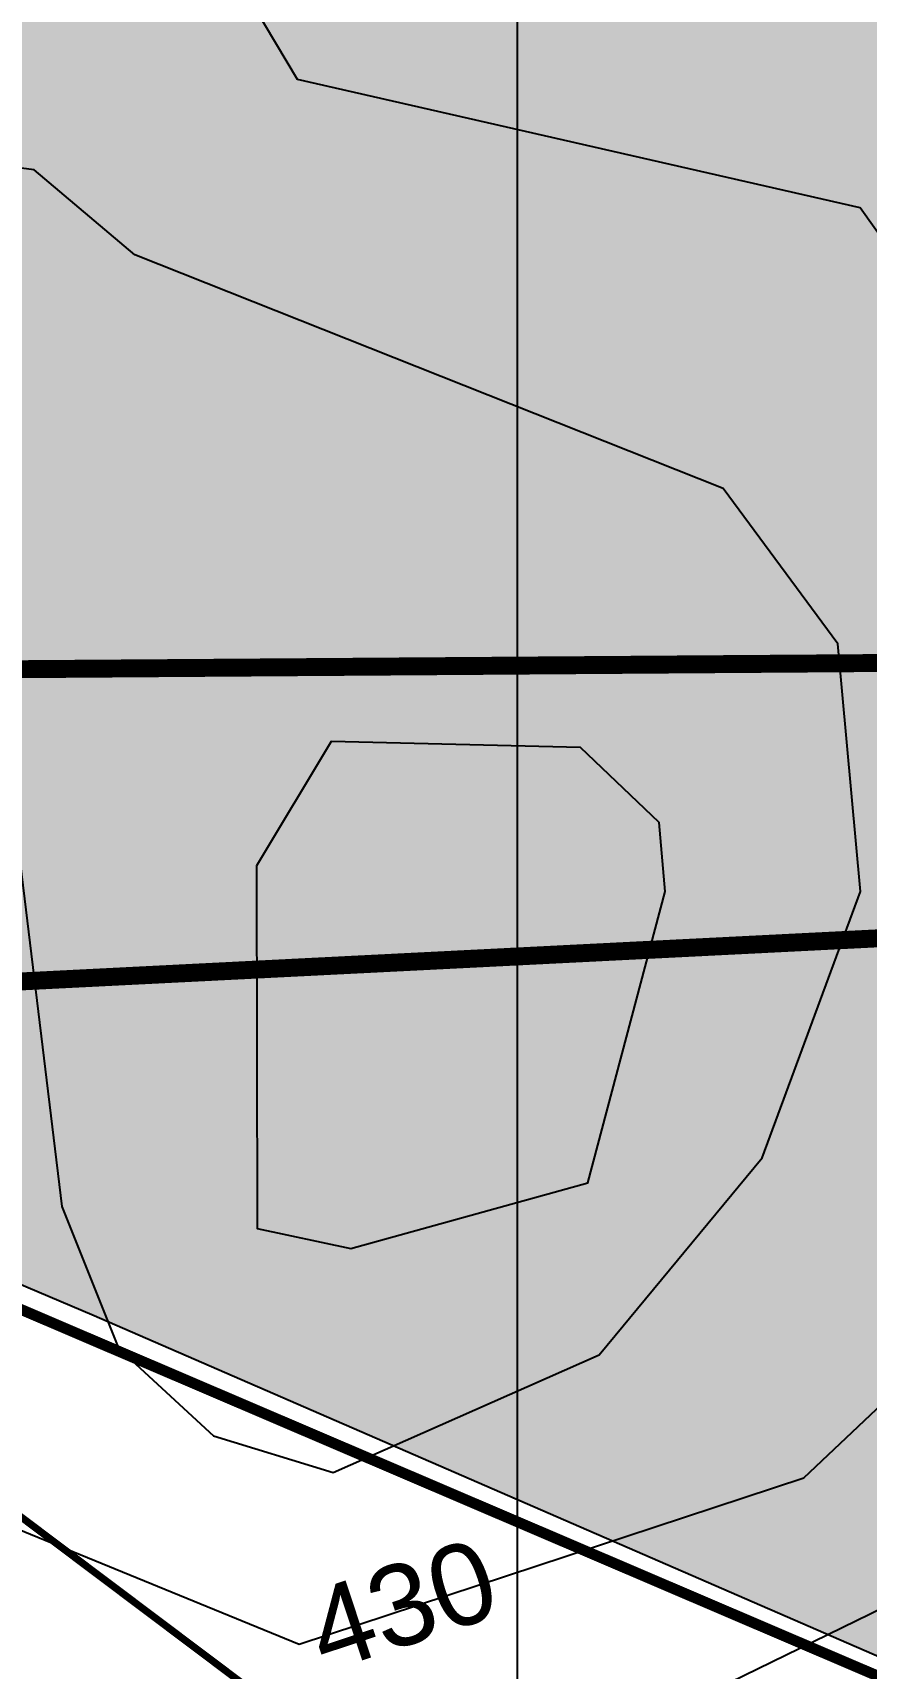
# Model space of a CAD drawing. Header units: metres. Extents: x 218545 to 227455, y 1543467 to 1556082.
# Drawn here: x 221865.9 to 222096.8, y 1549207.4 to 1549660.6 of the extents above; entities that cross this region are included whole.
import ezdxf

# ---------------------------------------------------------------- set-up
doc = ezdxf.new("R2010")
doc.units = ezdxf.units.M
doc.header["$MEASUREMENT"] = 0
for name, color, linetype in [('10 M CONTOUR', 20, 'Continuous'), ('2 M CONTOUR', 33, 'Continuous'), ('CONTEXT', 200, 'Continuous'), ('GRID', 250, 'Continuous'), ('PRIVATE SOLAR PROJECT', 254, 'Continuous'), ('SATGE-2', 160, 'Continuous')]:
    doc.layers.add(name, color=color, linetype=linetype)
doc.layers.add('BO', color=7, linetype='Continuous', lineweight=30)
doc.layers.add('STREAM', color=140, linetype='Continuous', lineweight=0)
doc.styles.get("Standard").update_dxf_attribs({"font": 'arial.ttf'})

msp = doc.modelspace()

# ---------------------------------------------------------------- hatches: boundary and pattern name
at = {"layer": 'PRIVATE SOLAR PROJECT'}
h = msp.add_hatch(color=256, dxfattribs=at)
h.dxf.hatch_style = 1
h.paths.add_polyline_path([(221685.481, 1549388.82268), (221644.15106, 1549482.67331), (221641.65515, 1549491.60232), (221654.6173, 1549530.46755), (221671.185, 1549582.4194), (221708.01265, 1549702.1578), (221728.17063, 1549769.783), (221758.44986, 1549779.19259), (221812.08382, 1549768.63508), (221826.02782, 1549719.41433), (221871.29294, 1549700.46917), (221870.21035, 1549675.41655), (221901.51838, 1549669.67551), (221995.52681, 1549682.3187), (222000.07546, 1549698.35588), (222014.50375, 1549698.42155), (222018.44235, 1549757.3572), (222153.79184, 1549845.38908), (222180.25239, 1549746.89656), (222187.04086, 1549719.93638), (222260.78601, 1549735.91041), (222292.88339, 1549666.43004), (222486.89718, 1549708.90679), (222506.54996, 1549767.63616), (222464.57264, 1549818.83824), (222388.75507, 1549839.81038), (222315.94184, 1549884.63607), (222304.03265, 1549898.1189), (222333.77189, 1549932.05908), (222369.05424, 1549948.41475), (222427.8599, 1549941.81716), (222454.1314, 1550020.23721), (222468.4323, 1550062.92517), (222453.6664, 1550075.03679), (222467.74216, 1550114.49257), (222500.05277, 1550205.17212), (222681.09133, 1550292.05097), (222716.15947, 1550308.87987), (222955.67972, 1550287.74448), (223060.42165, 1550270.9721), (223091.8793, 1550291.36166), (223223.4442, 1550264.94268), (223265.59506, 1550391.62131), (223236.20481, 1550479.29887), (223383.91252, 1550401.47459), (223603.76328, 1550285.63956), (223834.68029, 1550163.97394), (224303.3039, 1549918.58651), (224213.49275, 1549732.72021), (224130.8094, 1549552.22027), (223921.79403, 1549097.39682), (223808.28163, 1549193.99696), (223774.07527, 1549222.45659), (223680.73479, 1549258.34514), (223518.28096, 1549306.70694), (223445.90539, 1549141.53804), (223379.12214, 1548997.03046), (223377.02695, 1548992.49682), (223377.59509, 1548934.38494), (223298.04955, 1548951.81945), (223273.19229, 1548959.28927), (223259.86031, 1548963.29564), (223201.61763, 1548879.0816), (223221.00225, 1548779.36347), (223186.08339, 1548805.60043), (223083.12483, 1548840.14265), (222994.55636, 1548823.45295), (222681.74036, 1548960.24461), (222518.69072, 1549027.77013), (222233.97352, 1549152.62846), (221882.2595, 1549305.46761)])

# ---------------------------------------------------------------- linework, layer by layer
at = {"layer": '10 M CONTOUR'}
msp.add_polyline3d([(221515.08469, 1549675.69032, -1039.86579), (221596.30469, 1549612.24432, -1039.86579), (221653.74369, 1549590.14032, -1039.86579), (221715.30769, 1549500.05432, -1039.86579), (221801.95169, 1549433.63032, -1039.86579), (221822.28569, 1549302.44532, -1039.86579), (221847.79569, 1549251.68432, -1039.86579), (221939.66669, 1549214.14132, -1039.86579), (222079.50369, 1549260.21332, -1039.86579), (222109.75569, 1549288.76432, -1039.86579), (222153.15469, 1549396.29832, -1039.86579), (222156.87669, 1549428.77132, -1039.86579), (222123.73369, 1549572.02732, -1039.86579), (222095.19569, 1549612.03632, -1039.86579), (221939.27969, 1549647.63532, -1039.86579), (221881.80069, 1549744.07832, -1039.86579)], dxfattribs=at)
at = {"layer": '2 M CONTOUR'}
for points in [[(222095.19969, 1549422.66132, -1037.86579), (222088.95969, 1549491.26232, -1037.86579), (222057.17269, 1549534.30232, -1037.86579), (221894.12469, 1549599.00732, -1037.86579), (221866.23369, 1549622.61432, -1037.86579), (221795.62969, 1549631.65832, -1037.86579), (221770.66169, 1549587.42732, -1037.86579), (221790.35569, 1549498.49932, -1037.86579), (221839.50969, 1549471.27732, -1037.86579), (221862.05469, 1549433.56832, -1037.86579), (221873.95069, 1549335.37532, -1037.86579), (221889.60169, 1549296.14532, -1037.86579), (221915.99669, 1549271.86232, -1037.86579), (221949.12069, 1549261.65132, -1037.86579), (222022.81569, 1549294.28332, -1037.86579), (222067.97569, 1549348.89132, -1037.86579), (222095.19969, 1549422.66132, -1037.86579)], [(222041.16069, 1549422.66132, -1035.86579), (222039.42569, 1549441.73732, -1035.86579), (222017.64569, 1549462.53732, -1035.86579), (221948.59569, 1549464.16832, -1035.86579), (221927.87369, 1549429.77932, -1035.86579), (221928.04669, 1549329.29532, -1035.86579), (221953.98869, 1549323.72632, -1035.86579), (222019.70869, 1549341.93132, -1035.86579), (222041.16069, 1549422.66132, -1035.86579)], [(222023.90469, 1549186.39332, -1041.86579), (222206.94869, 1549275.74532, -1041.86579)]]:
    msp.add_polyline3d(points, dxfattribs=at)
at = {"layer": 'BO', "ltscale": 100, "const_width": 3, "elevation": -1469.86579}
msp.add_lwpolyline([(221641.157, 1548761.48036), (221602.21481, 1548776.16085), (221565.31143, 1548795.18048), (221534.57191, 1548824.73978), (221515.25166, 1548861.77945), (221498.16976, 1548922.26872), (221485.6416, 1548985.85708), (221487.06558, 1549043.17863), (221501.19064, 1549130.10879), (221514.35978, 1549211.86843), (221531.56355, 1549297.94466), (221562.59534, 1549384.09273), (221671.94604, 1549391.52484), (221710.82383, 1549371.78491), (222994.44549, 1548822.67527)], dxfattribs=at)
at = {"layer": 'GRID', "linetype": 'Continuous'}
msp.add_line((222000.13969, 1555700.13632, -1469.86579), (222000.13969, 1546700.13632, -1469.86579), dxfattribs=at)
at = {"layer": 'PRIVATE SOLAR PROJECT', "elevation": 15.81088}
msp.add_lwpolyline([(221641.65515, 1549491.60232), (221644.15106, 1549482.67331), (221685.481, 1549388.82268), (221882.2595, 1549305.46761), (222233.97352, 1549152.62846), (222518.69072, 1549027.77013), (222681.74036, 1548960.24461), (222994.55636, 1548823.45295), (223083.12483, 1548840.14265), (223186.08339, 1548805.60043), (223221.00225, 1548779.36347), (223201.61763, 1548879.0816), (223259.86031, 1548963.29564), (223298.04955, 1548951.81945), (223377.59509, 1548934.38494), (223377.02695, 1548992.49682), (223445.90539, 1549141.53804), (223518.28096, 1549306.70694), (223680.73479, 1549258.34514), (223774.07527, 1549222.45659), (223921.79403, 1549097.39682)], dxfattribs=at)
msp.add_lwpolyline([(221641.65515, 1549491.60232), (221644.15106, 1549482.67331), (221685.481, 1549388.82268), (221882.2595, 1549305.46761), (222233.97352, 1549152.62846), (222518.69072, 1549027.77013), (222681.74036, 1548960.24461), (222994.55636, 1548823.45295), (223083.12483, 1548840.14265), (223186.08339, 1548805.60043), (223221.00225, 1548779.36347), (223201.61763, 1548879.0816), (223259.86031, 1548963.29564), (223298.04955, 1548951.81945), (223377.59509, 1548934.38494), (223377.02695, 1548992.49682), (223445.90539, 1549141.53804), (223518.28096, 1549306.70694), (223680.73479, 1549258.34514), (223774.07527, 1549222.45659), (223921.79403, 1549097.39682)], dxfattribs=at)
at = {"layer": 'SATGE-2', "color": 0, "const_width": 2, "elevation": -1469.86579}
msp.add_lwpolyline([(222649.51974, 1548657.86593), (221671.37977, 1549393.11935)], dxfattribs=at)
at = {"layer": 'SATGE-2', "color": 3, "lineweight": 40, "elevation": -1469.86579}
msp.add_lwpolyline([(221641.157, 1548761.48036), (221602.21481, 1548776.16085), (221565.31143, 1548795.18048), (221534.57191, 1548824.73978), (221515.25166, 1548861.77945), (221498.16976, 1548922.26872), (221485.6416, 1548985.85708), (221487.06558, 1549043.17863), (221501.19064, 1549130.10879), (221514.35978, 1549211.86843), (221531.56355, 1549297.94466), (221562.59534, 1549384.09273), (221671.94604, 1549391.52484), (221710.82383, 1549371.78491), (222994.44549, 1548822.67527)], dxfattribs=at)
at = {"layer": 'STREAM', "extrusion": (0.009448, 0.010215, 0.999903), "const_width": 4.97024, "elevation": 17938.31647}
for points in [[(221634.10707, 1549380.27102), (222240.38552, 1549384.6309), (222719.78066, 1549547.02537), (223574.42544, 1550193.53224)], [(221675.4298, 1549286.41549), (222236.42399, 1549314.63248), (222712.12453, 1549456.71737), (222508.64187, 1548925.3441)]]:
    msp.add_lwpolyline(points, dxfattribs=at)

# ---------------------------------------------------------------- texts
at = {"layer": 'CONTEXT', "linetype": 'Continuous'}
msp.add_text('430', height=22.5, rotation=18.3562798, dxfattribs=at).set_placement((221946.80071, 1549206.16201, -1469.86579))

doc.saveas('drawing.dxf')
